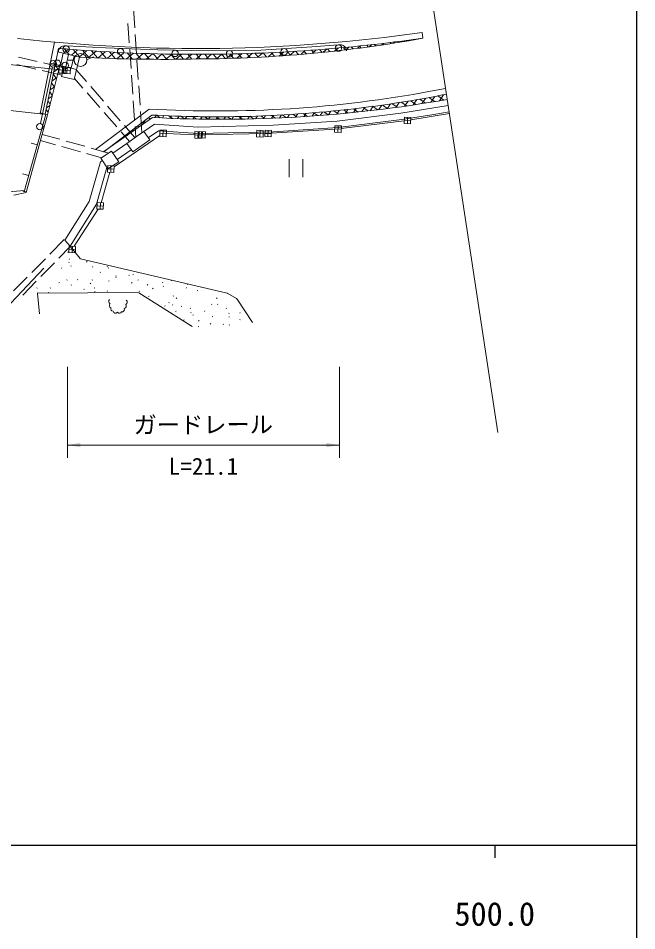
# Model space of a CAD drawing. Units: millimetres, scale not verified. Extents: x 40000 to 680000, y 20000 to 380000.
# Drawn here: x 531095 to 579000, y 198357 to 269044 of the extents above; entities that cross this region are included whole.
import ezdxf
from ezdxf.enums import TextEntityAlignment as Align

# ---------------------------------------------------------------- set-up
doc = ezdxf.new("R2010")
doc.units = ezdxf.units.MM
doc.header["$LTSCALE"] = 1000
for name, color, linetype, lineweight in [('M-BGD', 7, 'Continuous', 13), ('M-BMK-OTRS', 5, 'Continuous', 13), ('M-BMK-ROW', 30, 'Continuous', 13), ('M-STR-HTXT', 7, 'Continuous', 13), ('M-TTL-BAND', 7, 'Continuous', 25)]:
    doc.layers.add(name, color=color, linetype=linetype, lineweight=lineweight)
doc.styles.add('ＭＳ ゴシック', font='')
doc.styles.get('ＭＳ ゴシック').set_extended_font_data('MS Gothic')

# ---------------------------------------------------------------- blocks, each defined once
blk = doc.blocks.new('filled_arrow')
at = {"color": 0, "linetype": 'Continuous', "lineweight": -2}
blk.add_solid([(7.5, 1.25), (0, 0), (7.5, -1.25)], dxfattribs=at)

msp = doc.modelspace()

# ---------------------------------------------------------------- hatches: boundary and pattern name
at = {"layer": 'M-BGD'}
h = msp.add_hatch(dxfattribs=at)
h.set_pattern_fill('USER', color=256, style=0, pattern_type=2)
h.set_pattern_definition([(40.5209, (535514, 266441), (-324.862, 380.085), []), (130.5208, (535514, 266441), (-380.085, -324.862), [])])
h.paths.add_polyline_path([(534204, 266713), (536251, 266553), (538118, 266436), (540005, 266347), (541924, 266286), (543738, 266255), (545741, 266253), (547871, 266285), (549736, 266344), (551436, 266422), (552895, 266508), (554398, 266614), (555944, 266742), (557908, 266934), (559930, 267164), (562439, 267496), (560759, 267207), (559127, 266954), (557487, 266727), (555579, 266498), (553327, 266275), (551189, 266110), (549265, 266001), (547402, 265930), (545132, 265891), (543115, 265863), (541146, 265866), (539310, 265896), (536938, 265976), (535848, 266028), (534151, 266445)])
h = msp.add_hatch(dxfattribs=at)
h.set_pattern_fill('USER', color=256, style=0, pattern_type=2)
h.set_pattern_definition([(303.64, (534169, 265098), (416.265, 276.99), []), (33.64, (534169, 265098), (-276.99, 416.265), [])])
h.paths.add_polyline_path([(533935, 265370), (533179, 261612), (533354, 261564), (534301, 265283)])
h = msp.add_hatch(dxfattribs=at)
h.set_pattern_fill('USER', color=256, style=0, pattern_type=2)
h.set_pattern_definition([(235.7747, (563859, 262851), (413.416, -281.224), []), (325.7747, (563859, 262851), (281.224, 413.416), [])])
h.paths.add_polyline_path([(564257, 263162), (562789, 262883), (561638, 262681), (560397, 262481), (559022, 262279), (557871, 262127), (556986, 262019), (555997, 261910), (555046, 261815), (553833, 261709), (552740, 261627), (551810, 261567), (550393, 261495), (549189, 261451), (548153, 261426), (547193, 261413), (545673, 261413), (544063, 261441), (543055, 261473), (541440, 261548), (537718, 258709), (541500, 261353), (543103, 261282), (544938, 261231), (546913, 261215), (549070, 261240), (551347, 261318), (553119, 261414), (555288, 261575), (556901, 261724), (558378, 261885), (560645, 262174), (562763, 262491), (564319, 262754)])

# ---------------------------------------------------------------- linework, layer by layer
for p, q in [((540009, 269791), (540113, 268295)), ((539588, 268638), (539692, 267141)), ((562439, 267496), (562375, 267941)), ((540147, 267796), (540251, 266300)), ((533893, 267192), (532780, 261652)), ((534204, 266713), (533179, 261612)), ((534198, 266429), (534201, 266509)), ((534201, 266509), (534247, 266626)), ((534247, 266626), (534312, 266723)), ((534312, 266723), (534417, 266818)), ((534417, 266818), (534519, 266874)), ((534519, 266874), (534661, 266907)), ((534661, 266907), (534821, 266899)), ((534821, 266899), (537851, 266752)), ((537851, 266752), (541903, 266597)), ((539726, 266643), (539830, 265146)), ((541903, 266597), (545856, 266516)), ((545856, 266516), (549884, 266582)), ((549884, 266582), (553823, 266825)), ((553823, 266825), (555875, 266984)), ((555875, 266984), (556034, 266996)), ((556034, 266996), (556136, 266984)), ((556136, 266984), (556260, 266933)), ((556260, 266933), (556344, 266880)), ((556344, 266880), (556410, 266804)), ((556410, 266804), (556479, 266689)), ((556479, 266689), (556507, 266591)), ((556507, 266591), (556512, 266531)), ((532562, 265694), (531102, 266039)), ((535848, 266028), (534151, 266445)), ((534370, 265372), (534575, 266341)), ((534784, 265271), (534999, 266237)), ((535419, 265810), (534959, 265808)), ((535198, 265169), (535424, 266133)), ((535421, 264290), (535848, 266028)), ((536422, 265848), (536917, 266064)), ((540286, 265801), (540390, 264305)), ((532449, 265105), (530990, 265451)), ((532820, 260891), (533744, 265273)), ((534617, 265208), (533049, 265579)), ((534326, 265383), (533354, 261564)), ((535612, 265067), (533567, 265569)), ((534043, 265549), (533862, 265526)), ((534350, 265489), (534493, 265449)), ((534641, 265306), (534450, 264529)), ((534474, 264626), (532936, 264990)), ((534450, 264529), (535421, 264290)), ((536101, 263637), (535445, 264387)), ((536386, 264134), (535613, 265031)), ((539865, 264648), (539969, 263151)), ((537692, 262619), (536713, 263755)), ((540425, 263806), (540529, 262309)), ((537417, 262131), (536430, 263261)), ((540004, 262652), (540108, 261156)), ((560731, 261690), (564390, 262289)), ((527382, 262219), (532780, 261652)), ((531704, 255540), (533354, 261564)), ((533241, 261595), (532760, 261730)), ((532780, 261652), (533179, 261612)), ((533179, 261612), (533354, 261564)), ((541223, 262011), (537083, 258888)), ((541440, 261548), (537717, 258709)), ((538734, 260626), (537747, 261755)), ((538999, 261105), (538019, 262241)), ((540563, 261811), (540678, 260169)), ((555801, 261079), (560731, 261690)), ((560800, 261195), (563282, 261601)), ((563282, 261601), (564466, 261795)), ((541500, 261353), (537716, 258710)), ((541645, 260845), (540819, 260268)), ((545021, 260620), (541645, 260845)), ((550847, 260756), (555801, 261079)), ((555844, 260580), (560804, 261196)), ((539719, 259499), (539063, 260249)), ((540099, 259829), (539325, 260726)), ((540142, 260657), (540200, 259835)), ((540813, 260276), (540327, 259925)), ((541280, 259617), (540813, 260276)), ((541946, 260323), (541166, 259778)), ((545022, 260120), (541946, 260323)), ((545021, 260620), (550847, 260756)), ((545022, 260120), (550871, 260257)), ((550866, 260256), (555851, 260581)), ((533979, 259243), (532825, 259568)), ((534323, 259665), (532957, 260050)), ((536248, 259123), (534805, 259530)), ((540327, 259925), (539508, 259351)), ((539967, 258696), (541280, 259617)), ((532577, 259232), (532095, 259368)), ((535904, 258701), (534460, 259107)), ((538096, 258603), (536730, 258988)), ((537489, 258208), (538327, 258754)), ((537717, 258709), (537688, 258718)), ((538327, 258754), (538873, 257916)), ((539508, 259352), (538429, 258598)), ((539852, 258860), (538757, 258095)), ((539508, 259351), (539967, 258696)), ((537539, 258240), (536385, 258565)), ((537609, 258025), (537467, 257926)), ((538036, 257370), (537489, 258208)), ((552079, 258125), (552079, 256725)), ((553129, 256725), (553129, 258125)), ((537467, 257926), (536595, 254837)), ((537964, 257480), (537164, 254647)), ((538873, 257916), (538036, 257370)), ((531912, 256870), (531431, 257005)), ((530761, 255345), (531704, 255540)), ((536595, 254837), (534706, 251860)), ((537164, 254647), (535108, 251376)), ((534658, 251908), (533543, 250774)), ((535108, 251376), (534706, 251860)), ((534242, 250459), (535124, 251357)), ((534948, 250911), (534985, 250945)), ((535106, 251340), (535143, 251374)), ((535879, 250441), (535140, 251338)), ((533193, 250417), (532141, 249347)), ((535031, 250366), (535068, 250399)), ((535877, 250404), (535913, 250438)), ((547274, 247744), (535919, 250416)), ((533089, 249685), (530527, 246969)), ((532840, 249033), (533891, 250102)), ((534446, 249665), (534483, 249699)), ((535006, 250114), (535043, 250148)), ((535155, 249845), (535192, 249878)), ((536391, 250155), (536428, 250189)), ((536845, 249772), (536882, 249805)), ((537980, 249780), (538017, 249814)), ((538062, 249675), (538099, 249709)), ((531791, 248990), (530739, 247921)), ((537440, 249341), (537477, 249375)), ((538637, 249053), (538674, 249086)), ((538657, 248956), (538694, 248989)), ((539670, 249114), (539707, 249147)), ((539981, 249163), (540018, 249197)), ((531438, 247606), (532489, 248676)), ((532523, 248139), (532559, 248172)), ((533563, 248124), (533600, 248157)), ((534247, 248548), (534284, 248582)), ((534859, 248743), (534896, 248777)), ((535186, 248358), (535223, 248392)), ((535676, 248768), (535713, 248802)), ((536668, 248483), (536704, 248517)), ((536811, 248750), (536848, 248783)), ((536981, 248125), (537018, 248159)), ((538088, 248672), (538124, 248706)), ((539875, 248535), (539912, 248569)), ((540367, 248744), (540404, 248778)), ((541092, 248380), (541129, 248414)), ((541500, 248089), (541537, 248123)), ((542267, 248557), (542303, 248591)), ((542319, 248260), (542356, 248293)), ((542926, 248711), (542963, 248745)), ((544092, 248147), (544128, 248181)), ((544167, 248425), (544204, 248458)), ((532571, 247741), (532607, 247775)), ((532729, 246140), (532591, 247733)), ((540305, 247804), (532614, 247758)), ((533400, 247785), (533437, 247819)), ((536179, 248031), (536216, 248064)), ((537006, 247845), (537043, 247879)), ((537978, 247889), (538015, 247923)), ((540361, 247787), (540398, 247821)), ((544495, 245223), (540443, 247764)), ((540478, 247869), (540514, 247903)), ((541188, 247478), (541225, 247512)), ((543084, 247520), (543121, 247553)), ((544965, 247919), (545002, 247953)), ((547280, 247722), (547317, 247756)), ((548005, 247322), (547320, 247726)), ((547556, 247564), (547571, 247578)), ((542433, 246738), (542470, 246772)), ((542748, 246992), (542785, 247026)), ((543037, 246828), (543074, 246861)), ((543334, 247341), (543371, 247375)), ((543726, 246709), (543763, 246743)), ((546054, 246868), (546091, 246901)), ((546460, 247344), (546497, 247377)), ((546527, 246865), (546564, 246898)), ((548008, 247292), (548045, 247326)), ((549227, 245469), (548040, 247288)), ((543286, 246327), (543323, 246361)), ((544404, 246561), (544441, 246595)), ((544450, 246224), (544487, 246258)), ((544629, 246036), (544666, 246070)), ((545521, 246337), (545558, 246371)), ((547192, 246563), (547229, 246597)), ((547398, 246175), (547435, 246208)), ((548246, 246207), (548283, 246241)), ((543463, 245871), (543482, 245888)), ((543903, 245658), (543940, 245692)), ((545068, 245587), (545105, 245621)), ((545964, 245358), (546001, 245392)), ((546117, 245910), (546154, 245943)), ((546963, 245323), (546999, 245357)), ((547411, 245884), (547448, 245918)), ((547431, 245261), (547468, 245295)), ((548251, 245684), (548288, 245718)), ((544497, 245193), (544534, 245227)), ((544578, 245149), (544534, 245193)), ((545041, 245136), (545078, 245169))]:
    msp.add_line(p, q, dxfattribs=at)
msp.add_lwpolyline([(533241, 261595), (531580, 255689), (519392, 254696)], dxfattribs=at)
for centre, radius in [((534809, 266649), 250), ((539022, 266457), 250), ((543239, 266320), 250), ((547463, 266292), 250), ((551685, 266443), 250), ((555894, 266734), 250), ((534110, 265558), 250), ((535919, 265810), 500), ((533795, 265518), 250), ((534734, 265381), 250), ((532769, 260647), 250)]:
    msp.add_circle(centre, radius, dxfattribs=at)
for centre, radius, start, end in [((544907, 390200), 123500, 263.54733, 278.13124), ((544517, 366606), 100718, 270.28394, 280.24994), ((544907, 390200), 123950, 270.05034, 278.13144), ((544907, 390200), 123950, 265.04643, 265.41583), ((544907, 390200), 123950, 265.41583, 270.05034), ((542301, 389683), 123823, 267.01274, 271.25673), ((546453, 352720), 90860, 266.70003, 280.51004), ((546453, 352720), 90860, 280.51004, 281.2565), ((546453, 352720), 91310, 280.49823, 281.2437), ((546783, 361850), 100635, 266.99063, 280.0355), ((546453, 352720), 91310, 269.51004, 280.49823), ((546453, 352720), 91310, 266.85243, 269.10083), ((546453, 352720), 91310, 269.10083, 269.51004), ((531665, 256144), 532, 241.76083, 267.73303), ((538291, 247115), 195, 129.18303, 247.79823), ((538350, 246792), 195, 132.90823, 246.46533), ((539265, 246759), 195, 281.96263, 39.32854), ((539339, 247062), 195, 293.06813, 49.32274), ((538452, 246537), 195, 156.93373, 266.50993), ((538628, 246393), 195, 195.05014, 318.63603), ((538926, 246387), 195, 218.96713, 333.41083), ((539125, 246493), 195, 262.60274, 22.67883)]:
    msp.add_arc(centre, radius, start, end, dxfattribs=at)
at = {"layer": 'M-BMK-OTRS'}
msp.add_line((568247, 236966), (562977, 271568), dxfattribs=at)
at = {"layer": 'M-BMK-ROW'}
for p, q in [((529608, 265541), (534620, 265028)), ((534242, 264801), (534264, 265301)), ((534264, 265301), (534763, 265279)), ((534513, 265290), (534491, 264790)), ((534609, 264763), (534631, 265263)), ((534631, 265263), (535130, 265241)), ((534763, 265279), (534741, 264779)), ((534881, 265252), (534859, 264752)), ((535130, 265241), (535108, 264741)), ((534741, 264779), (534242, 264801)), ((534253, 265051), (534752, 265029)), ((535108, 264741), (534609, 264763)), ((534620, 265013), (535119, 264991)), ((561494, 261172), (564485, 261670)), ((556111, 260493), (560990, 261098)), ((560981, 260891), (561003, 261390)), ((561480, 260869), (560981, 260891)), ((560992, 261140), (561491, 261119)), ((561003, 261390), (561502, 261368)), ((561253, 261379), (561231, 260880)), ((561502, 261368), (561480, 260869)), ((542051, 259887), (542073, 260387)), ((542062, 260137), (542562, 260115)), ((542073, 260387), (542573, 260365)), ((542323, 260376), (542301, 259876)), ((542573, 260365), (542551, 259866)), ((544762, 259762), (544784, 260261)), ((544784, 260261), (545283, 260239)), ((545033, 260250), (545011, 259751)), ((545085, 259769), (545107, 260268)), ((545107, 260268), (545606, 260246)), ((545283, 260239), (545261, 259740)), ((545357, 260257), (545335, 259758)), ((545606, 260246), (545585, 259747)), ((549553, 259866), (549575, 260365)), ((549575, 260365), (550075, 260343)), ((549825, 260354), (549803, 259855)), ((550075, 260343), (550053, 259844)), ((550185, 259879), (550207, 260379)), ((550196, 260129), (550696, 260107)), ((550207, 260379), (550706, 260357)), ((550457, 260368), (550435, 259868)), ((550706, 260357), (550685, 259857)), ((550697, 260134), (555609, 260446)), ((555599, 260223), (555621, 260722)), ((556098, 260201), (555599, 260223)), ((555610, 260473), (556109, 260451)), ((555621, 260722), (556120, 260700)), ((555870, 260711), (555849, 260212)), ((556120, 260700), (556098, 260201)), ((538525, 257542), (542054, 259950)), ((542551, 259866), (542051, 259887)), ((542562, 260115), (544773, 260012)), ((545261, 259740), (544762, 259762)), ((544773, 260011), (545272, 259989)), ((545585, 259747), (545085, 259769)), ((545096, 260018), (545595, 259996)), ((545273, 260006), (550195, 260113)), ((550053, 259844), (549553, 259866)), ((549564, 260115), (550064, 260093)), ((550685, 259857), (550185, 259879)), ((538006, 257127), (538028, 257627)), ((538017, 257377), (538517, 257355)), ((538028, 257627), (538527, 257605)), ((538278, 257616), (538256, 257117)), ((538527, 257605), (538506, 257106)), ((537515, 254753), (538196, 257119)), ((538506, 257106), (538006, 257127)), ((537183, 254267), (537205, 254766)), ((537194, 254517), (537693, 254495)), ((537205, 254766), (537704, 254744)), ((537454, 254755), (537432, 254256)), ((537704, 254744), (537682, 254245)), ((535436, 251377), (537287, 254262)), ((537682, 254245), (537183, 254267)), ((535019, 250895), (535041, 251394)), ((535030, 251144), (535530, 251122)), ((535041, 251394), (535541, 251372)), ((535291, 251383), (535269, 250884)), ((535541, 251372), (535519, 250873)), ((535519, 250873), (535019, 250895))]:
    msp.add_line(p, q, dxfattribs=at)
at = {"layer": 'M-STR-HTXT'}
for p, q in [((534913, 242034), (534913, 234980)), ((555967, 242034), (555967, 234980)), ((534913, 235980), (555967, 235980))]:
    msp.add_line(p, q, dxfattribs=at)
at = {"layer": 'M-TTL-BAND'}
for p, q in [((579000, 20000), (579000, 370000)), ((40000, 205000), (579000, 205000)), ((568000, 205000), (568000, 204000))]:
    msp.add_line(p, q, dxfattribs=at)

# ---------------------------------------------------------------- block references
at = {"layer": 'M-STR-HTXT', "xscale": 133, "yscale": 133}
msp.add_blockref('filled_arrow', (534913, 235980), dxfattribs=at)
at = {"layer": 'M-STR-HTXT', "xscale": 133, "yscale": 133, "rotation": 180}
msp.add_blockref('filled_arrow', (555967, 235980), dxfattribs=at)

# ---------------------------------------------------------------- texts
at = {"layer": 'M-STR-HTXT', "style": 'ＭＳ ゴシック'}
msp.add_text('ガードレール', height=1320, rotation=0.231, dxfattribs=at).set_placement((540020, 237538), align=Align.MIDDLE_LEFT)
msp.add_text('L=21.1', height=1320, dxfattribs=at).set_placement((545440, 233282), align=Align.BOTTOM_CENTER)
at = {"layer": 'M-TTL-BAND', "style": 'ＭＳ ゴシック'}
msp.add_text('500.0', height=1833, dxfattribs=at).set_placement((568000, 198195), align=Align.BOTTOM_CENTER)

doc.saveas('drawing.dxf')
